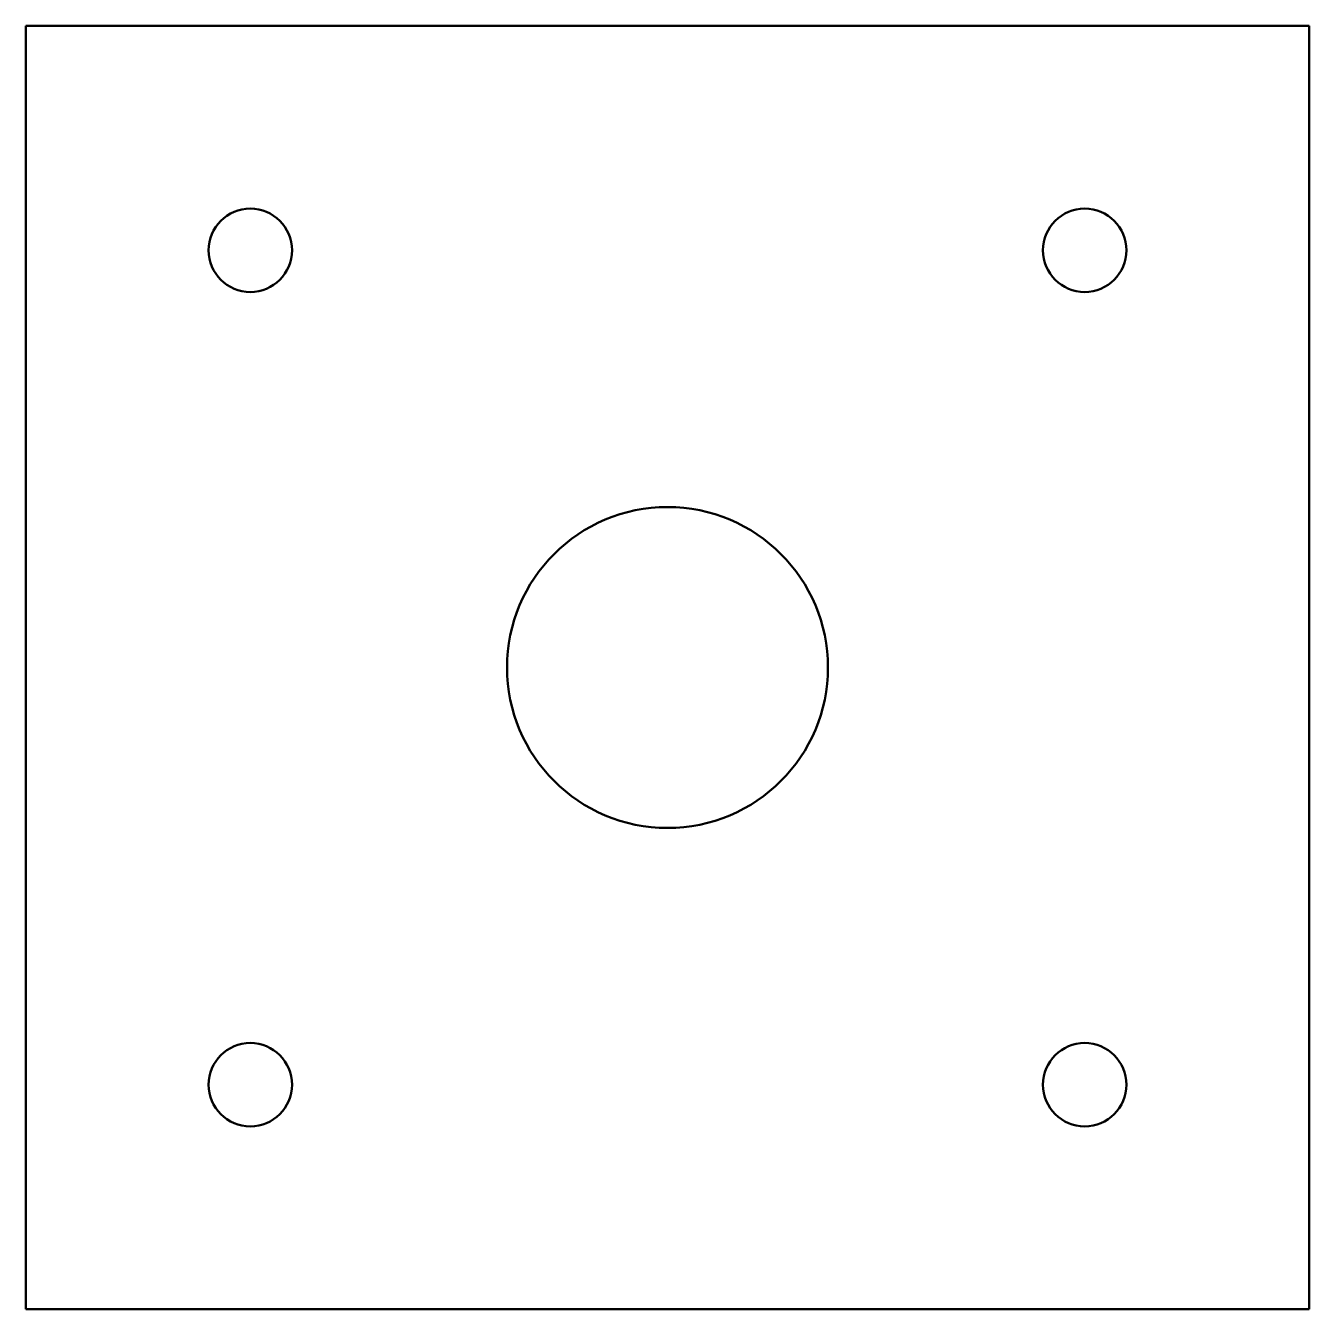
# Model space of a CAD drawing. Header units: millimetres. Extents: x 0 to 200, y 0 to 200.
import ezdxf

# ---------------------------------------------------------------- set-up
doc = ezdxf.new("R2010")
doc.units = ezdxf.units.MM
doc.layers.add('IV_INTERIOR_PROFILES', color=7, linetype='Continuous', lineweight=50)
doc.layers.add('IV_OUTER_PROFILE', color=7, linetype='Continuous', lineweight=50)

msp = doc.modelspace()

# ---------------------------------------------------------------- linework, layer by layer
at = {"layer": 'IV_INTERIOR_PROFILES'}
for centre, radius in [((35, 165), 6.5), ((165, 165), 6.5), ((100, 100), 25), ((35, 35), 6.5), ((165, 35), 6.5)]:
    msp.add_circle(centre, radius, dxfattribs=at)
at = {"layer": 'IV_OUTER_PROFILE'}
for p, q in [((0, 200), (200, 200)), ((0, 0), (0, 200)), ((200, 200), (200, 0)), ((200, 0), (0, 0))]:
    msp.add_line(p, q, dxfattribs=at)

doc.saveas('drawing.dxf')
